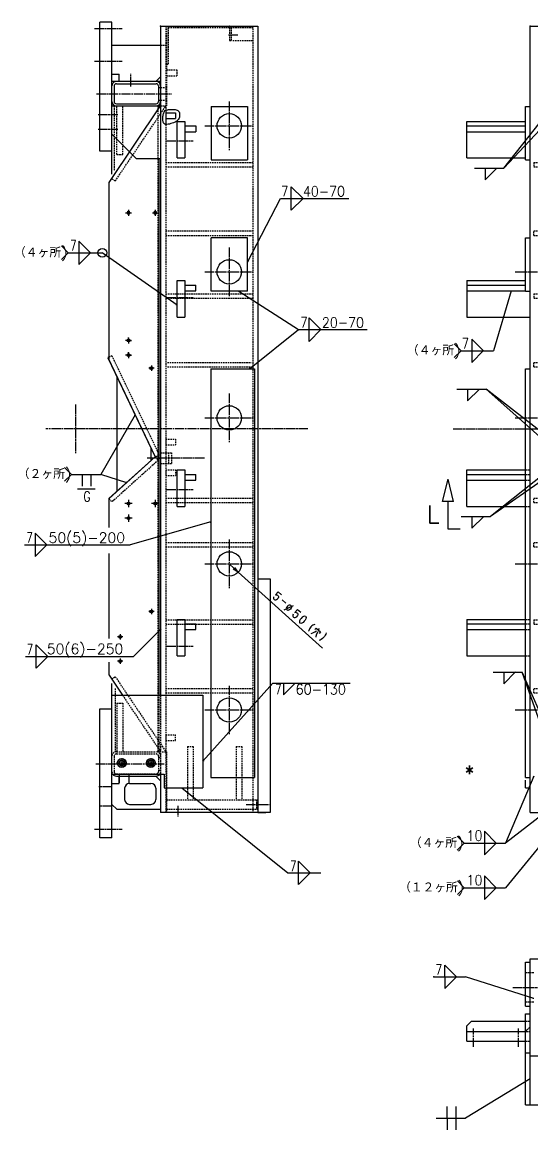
# Model space of a CAD drawing. Header units: inches. Extents: x -3285 to 2472, y -2323 to 2240.
# Drawn here: x -3285 to -2238, y -121 to 2155 of the extents above; entities that cross this region are included whole.
import ezdxf
from ezdxf.enums import TextEntityAlignment as Align

# ---------------------------------------------------------------- set-up
doc = ezdxf.new("R2010")
doc.units = ezdxf.units.IN
doc.header["$MEASUREMENT"] = 0
for name, pattern in [('CENTERLINE', [25.4, 19.05, -1.5875, 3.175, -1.5875]), ('DASHED', [4.7625, 3.175, -1.5875]), ('SOLID', [0])]:
    doc.linetypes.add(name, pattern=pattern)
for name, color, linetype in [('0$C$L0$V_DRAWING', 7, 'SOLID'), ('0$C$L0$V_PV', 7, 'SOLID'), ('Layer11$C$L11$V_DRAWING', 52, 'SOLID'), ('Layer11$C$L11$V_PV', 52, 'SOLID'), ('Layer12$C$L12$V_PV', 52, 'SOLID'), ('Layer13$C$L13$V_PV', 52, 'SOLID'), ('Layer21$C$L21$V_DRAWING', 2, 'SOLID'), ('Layer21$C$L21$V_PV', 2, 'SOLID'), ('Layer8$C$L8$V_DRAWING', 40, 'SOLID'), ('Layer8$C$L8$V_PV', 40, 'SOLID')]:
    doc.layers.add(name, color=color, linetype=linetype)
doc.styles.add('CADRASTD', font='txt', dxfattribs={"bigfont": 'bigfont'})
doc.dimstyles.new('DIM2', dxfattribs={"dimtxt": 0.156, "dimasz": 2, "dimexe": 0, "dimexo": 0, "dimgap": 0.078, "dimtad": 3, "dimzin": 0, "dimdsep": 46, "dimtxsty": 'CADRASTD', "dimblk": 'CADRA_ARROW22_5OPEN', "dimblk1": 'CADRA_ARROW22_5OPEN', "dimblk2": 'CADRA_ARROW22_5OPEN', "dimcen": 0.09, "dimaunit": 1, "dimadec": 17154, "dimazin": 0, "dimtfac": 1, "dimtofl": 0, "dimtmove": 0, "dimatfit": 3, "dimldrblk": 'CADRA_ARROW22_5OPEN', "dimfxl": 1, "dimtolj": 1, "dimtzin": 0, "dimarcsym": 0})

# ---------------------------------------------------------------- blocks, each defined once
blk = doc.blocks.new('BLOCK18')
at = {"layer": '0$C$L0$V_DRAWING'}
blk.add_point((0, 0), dxfattribs=at)
blk.add_point((0, 0), dxfattribs=at)
blk.add_point((0, 0), dxfattribs=at)
blk.add_point((0, 0), dxfattribs=at)
blk.add_point((0, 0), dxfattribs=at)
blk.add_point((0, 0), dxfattribs=at)
blk.add_point((0, 0), dxfattribs=at)
blk.add_point((0, 0), dxfattribs=at)
blk.add_point((0, 0), dxfattribs=at)
at = {"layer": 'Layer11$C$L11$V_DRAWING', "color": 60}
blk.add_circle((0, 0), 3, dxfattribs=at)
at = {"layer": 'Layer13$C$L13$V_PV', "color": 60, "linetype": 'CENTERLINE'}
for p, q in [((5.5, 0), (-5.5, 0)), ((0, 5.5), (0, -5.5))]:
    blk.add_line(p, q, dxfattribs=at)
at = {"layer": 'Layer21$C$L21$V_DRAWING', "color": 4}
blk.add_circle((0, 0), 2.4, dxfattribs=at)
blk = doc.blocks.new('BLOCK19')
at = {"layer": '0$C$L0$V_DRAWING'}
blk.add_point((0, 0), dxfattribs=at)
blk.add_point((0, 0), dxfattribs=at)
blk.add_point((0, 0), dxfattribs=at)
blk.add_point((0, 0), dxfattribs=at)
blk.add_point((0, 0), dxfattribs=at)
blk.add_point((0, 0), dxfattribs=at)
blk.add_point((0, 0), dxfattribs=at)
at = {"layer": 'Layer11$C$L11$V_DRAWING', "color": 52}
blk.add_circle((0, 0), 3, dxfattribs=at)
at = {"layer": 'Layer13$C$L13$V_PV', "color": 52, "linetype": 'CENTERLINE'}
for p, q in [((5.5, 0), (-5.5, 0)), ((0, 5.5), (0, -5.5))]:
    blk.add_line(p, q, dxfattribs=at)
at = {"layer": 'Layer21$C$L21$V_DRAWING'}
blk.add_circle((0, 0), 2.4, dxfattribs=at)
blk = doc.blocks.new('BLOCK20')
at = {"layer": '0$C$L0$V_DRAWING'}
blk.add_point((0, 0), dxfattribs=at)
blk.add_point((0, 0), dxfattribs=at)
blk.add_point((0, 0), dxfattribs=at)
blk.add_point((0, 0), dxfattribs=at)
at = {"layer": 'Layer11$C$L11$V_DRAWING', "color": 52}
blk.add_circle((0, 0), 3, dxfattribs=at)
at = {"layer": 'Layer13$C$L13$V_PV', "color": 52, "linetype": 'CENTERLINE'}
for p, q in [((-6, 0), (6, 0)), ((0, -6), (0, 6))]:
    blk.add_line(p, q, dxfattribs=at)
at = {"layer": 'Layer21$C$L21$V_DRAWING'}
blk.add_circle((0, 0), 2.46, dxfattribs=at)
blk = doc.blocks.new('BLOCK17')
at = {"layer": '0$C$L0$V_DRAWING'}
for p in [(0, 0), (0, 0), (1, 0)]:
    blk.add_point(p, dxfattribs=at)
at = {"layer": 'Layer13$C$L13$V_PV', "color": 20, "linetype": 'CENTERLINE'}
for p, q in [((-512.5, -11), (-497.5, -11)), ((-505, -3.5), (-505, -18.5)), ((-840, -66), (-846.2, -66)), ((-840, -66), (-840, -59.8)), ((-840, -66), (-840, -72.2)), ((-840, -66), (-833.8, -66)), ((-810, -66), (-816.2, -66)), ((-810, -66), (-810, -59.8)), ((-810, -66), (-810, -72.2)), ((-810, -66), (-803.8, -66)), ((-512.5, -66), (-497.5, -66)), ((-505, -58.5), (-505, -73.5)), ((-482.5, -66), (-467.5, -66)), ((-475, -58.5), (-475, -73.5))]:
    blk.add_line(p, q, dxfattribs=at)
at = {"layer": '0$C$L0$V_DRAWING', "yscale": -1, "rotation": 90.0000000000002}
for p in [(-1102.4, -11), (-1102.4, -66)]:
    blk.add_blockref('BLOCK20', p, dxfattribs=at)
at = {"layer": '0$C$L0$V_DRAWING', "rotation": 90.0000000000002}
for name, p in [('BLOCK19', (-783, -19)), ('BLOCK18', (-505, -11)), ('BLOCK19', (-283, -19)), ('BLOCK18', (-840, -66)), ('BLOCK18', (-810, -66)), ('BLOCK18', (-505, -66)), ('BLOCK18', (-475, -66))]:
    blk.add_blockref(name, p, dxfattribs=at)
blk = doc.blocks.new('BLOCK22')
at = {"layer": '0$C$L0$V_DRAWING'}
blk.add_point((0, 0), dxfattribs=at)
at = {"layer": 'Layer11$C$L11$V_DRAWING', "color": 52}
blk.add_circle((0, 0), 3, dxfattribs=at)
at = {"layer": 'Layer13$C$L13$V_PV', "color": 52, "linetype": 'CENTERLINE'}
for p, q in [((5.5, 0), (-5.5, 0)), ((0, 5.5), (0, -5.5))]:
    blk.add_line(p, q, dxfattribs=at)
at = {"layer": 'Layer21$C$L21$V_DRAWING'}
blk.add_circle((0, 0), 2.4, dxfattribs=at)
blk = doc.blocks.new('BLOCK27')
at = {"layer": '0$C$L0$V_DRAWING'}
blk.add_point((0, 0), dxfattribs=at)
blk.add_point((0, 0), dxfattribs=at)
blk.add_point((0, 0), dxfattribs=at)
blk.add_point((0, 0), dxfattribs=at)
at = {"layer": 'Layer12$C$L12$V_PV', "color": 20, "linetype": 'DASHED'}
for p, q in [((10.5, -848.5), (30.5, -848.5)), ((10.5, -860.5), (30.5, -860.5)), ((30.5, -848.5), (30.5, -860.5)), ((10.5, -911.5), (30.5, -911.5)), ((10.5, -923.5), (30.5, -923.5)), ((30.5, -911.5), (30.5, -923.5)), ((10.5, -1456), (30.5, -1456)), ((10.5, -1456), (10.5, -1468)), ((30.5, -1468), (30.5, -1456)), ((10.5, -1468), (30.5, -1468))]:
    blk.add_line(p, q, dxfattribs=at)
at = {"layer": 'Layer21$C$L21$V_DRAWING', "color": 20}
for p, q in [((10.5, -178), (30.5, -178)), ((10.5, -178), (10.5, -190)), ((30.5, -178), (30.5, -190)), ((10.5, -190), (30.5, -190)), ((10.5, -848.5), (10.5, -860.5)), ((10.5, -911.5), (10.5, -923.5))]:
    blk.add_line(p, q, dxfattribs=at)
blk = doc.blocks.new('BLOCK28')
at = {"layer": '0$C$L0$V_DRAWING'}
for p in [(0, 0), (0, 0), (1, 0), (1, 0)]:
    blk.add_point(p, dxfattribs=at)
at = {"layer": 'Layer11$C$L11$V_DRAWING', "color": 60}
blk.add_circle((0, 0), 6, dxfattribs=at)
at = {"layer": 'Layer13$C$L13$V_PV', "color": 60, "linetype": 'CENTERLINE'}
for p, q in [((-8.5, 0), (8.5, 0)), ((0, 8.5), (0, -8.5))]:
    blk.add_line(p, q, dxfattribs=at)
at = {"layer": 'Layer21$C$L21$V_DRAWING', "color": 4}
blk.add_circle((0, 0), 5.05, dxfattribs=at)
blk = doc.blocks.new('BLOCK29')
at = {"layer": '0$C$L0$V_DRAWING'}
for p in [(0, 0), (0, 0), (1, 0), (1, 0)]:
    blk.add_point(p, dxfattribs=at)
at = {"layer": 'Layer12$C$L12$V_PV', "color": 60, "linetype": 'DASHED'}
for p, q in [((100, 210.1), (2.9, 6.1)), ((100, 210.1), (108.2, 206.2)), ((2.9, 6.1), (11, 2.2)), ((11, 2.2), (5, -4.5)), ((5, -4.5), (100.1, -90.1)), ((106.2, -83.4), (100.1, -90.1))]:
    blk.add_line(p, q, dxfattribs=at)
at = {"layer": 'Layer21$C$L21$V_DRAWING', "color": 4}
for p, q in [((108.2, 206.2), (11, 2.2)), ((11, 2.2), (106.2, -83.4))]:
    blk.add_line(p, q, dxfattribs=at)
blk = doc.blocks.new('BLOCK36')
at = {"layer": '0$C$L0$V_DRAWING'}
blk.add_point((0, 0), dxfattribs=at)
blk.add_point((0, 0), dxfattribs=at)
blk.add_point((0, 0), dxfattribs=at)
blk.add_point((0, 0), dxfattribs=at)
at = {"layer": 'Layer21$C$L21$V_DRAWING', "color": 20}
for p, q in [((57, 24), (-17, 24)), ((-20, 21), (-20, -21)), ((60, 21), (60, -21)), ((57, -24), (-17, -24))]:
    blk.add_line(p, q, dxfattribs=at)
for centre, start, end in [((-17, 21), 90, 180), ((57, 21), 0, 90), ((-17, -21), 180, 269.9999), ((57, -21), 269.9999, 360)]:
    blk.add_arc(centre, 3, start, end, dxfattribs=at)
blk = doc.blocks.new('BLOCK35')
at = {"layer": '0$C$L0$V_DRAWING'}
blk.add_point((0, 0, -621.7), dxfattribs=at)
blk.add_point((0, 0, -621.7), dxfattribs=at)
blk.add_point((0, 0, -621.7), dxfattribs=at)
blk.add_point((0, 0, -621.7), dxfattribs=at)
for p, xscale, yscale, zscale, rotation in [((273, -224.4), 1.000000015964659, 1.000000015964659, 1.000000015964659, 313.9671764507779), ((1021.4, -239.7), 0.99999996540885, 0.99999996540885, 0.99999996540885, 324.9266935324707), ((2957, -258.3), 1.000000010567625, 1.000000010567625, 1.000000010567625, 32.02455975926377), ((2718.8, -407.3), 1.000000010567625, 1.000000010567625, 1.000000010567625, 32.02455975926377), ((448.5, -406.4), 1.000000015964659, 1.000000015964659, 1.000000015964659, 313.9671764507779), ((1308.6, -441.4), 0.99999996540885, 0.99999996540885, 0.99999996540885, 324.9266935324707), ((2446.7, -577.6), 1.000000010567625, 1.000000010567625, 1.000000010567625, 32.02455975926377), ((656.2, -621.7), 1.000000015964659, 1.000000015964659, 1.000000015964659, 313.9671764507779), ((1636.8, -671.8), 0.99999996540885, 0.99999996540885, 0.99999996540885, 324.9266935324707), ((1622.6, -993.1), 0.9999999705966842, 0.9999999705966842, 0.9999999705966842, 35.07331877724092), ((657.8, -1031.7), 0.999999977623206, 0.999999977623206, 0.999999977623206, 46.03283566497218), ((2449.3, -1079.1), 0.9999999725260068, 0.9999999725260068, 0.9999999725260068, 327.9754630459655), ((1376.3, -1166.1), 0.9999999705966842, 0.9999999705966842, 0.9999999705966842, 35.07331877724092), ((466.7, -1229.8), 0.999999977623206, 0.999999977623206, 0.999999977623206, 46.03283566497218), ((2692.8, -1231.4), 0.9999999725260068, 0.9999999725260068, 0.9999999725260068, 327.9754630459655), ((1089.8, -1367.2), 0.9999999705966842, 0.9999999705966842, 0.9999999705966842, 35.07331877724092), ((285, -1418.2), 0.999999977623206, 0.999999977623206, 0.999999977623206, 46.03283566497218), ((2947, -1390.4), 0.9999999725260068, 0.9999999725260068, 0.9999999725260068, 327.9754630459655)]:
    blk.add_blockref('BLOCK36', p, dxfattribs=dict(at, xscale=xscale, yscale=yscale, zscale=zscale, rotation=rotation))
blk = doc.blocks.new('BLOCK37')
at = {"layer": '0$C$L0$V_DRAWING'}
for p in [(0, 0), (0, 0), (1, 0), (1, 0)]:
    blk.add_point(p, dxfattribs=at)
at = {"layer": 'Layer12$C$L12$V_PV', "linetype": 'DASHED'}
for p, q in [((-42.5, 547.5), (-42.5, 538.5)), ((-42.5, 547.5), (-2.5, 547.5)), ((-2.5, 547.5), (-2.5, 538.5)), ((-42.5, 538.5), (-2.5, 538.5)), ((-42.5, 397.5), (-42.5, 406.5)), ((-42.5, 406.5), (-2.5, 406.5)), ((-42.5, 397.5), (-2.5, 397.5)), ((-2.5, 406.5), (-2.5, 397.5)), ((-42.5, 277.5), (-2.5, 277.5)), ((-42.5, 277.5), (-42.5, 268.5)), ((-2.5, 277.5), (-2.5, 268.5)), ((-42.5, 268.5), (-2.5, 268.5)), ((-42.5, 127.5), (-42.5, 136.5)), ((-42.5, 136.5), (-2.5, 136.5)), ((-42.5, 127.5), (-2.5, 127.5)), ((-2.5, 136.5), (-2.5, 127.5)), ((-42.5, -151.5), (-42.5, -142.5)), ((-42.5, -142.5), (-2.5, -142.5)), ((-42.5, -151.5), (-2.5, -151.5)), ((-2.5, -151.5), (-2.5, -142.5)), ((-42.5, -242.5), (-42.5, -233.5)), ((-42.5, -233.5), (-2.5, -233.5)), ((-42.5, -242.5), (-2.5, -242.5)), ((-2.5, -242.5), (-2.5, -233.5)), ((-42.5, -392.5), (-42.5, -401.5)), ((-42.5, -392.5), (-2.5, -392.5)), ((-42.5, -401.5), (-2.5, -401.5)), ((-2.5, -392.5), (-2.5, -401.5)), ((-42.5, -533.5), (-2.5, -533.5)), ((-42.5, -542.5), (-42.5, -533.5)), ((-42.5, -542.5), (-2.5, -542.5)), ((-2.5, -533.5), (-2.5, -542.5))]:
    blk.add_line(p, q, dxfattribs=at)
at = {"layer": 'Layer13$C$L13$V_PV', "linetype": 'CENTERLINE'}
for p, q in [((0, 25), (0, -25)), ((-106.1, 0), (131, 0))]:
    blk.add_line(p, q, dxfattribs=at)
blk = doc.blocks.new('CADRA_PFIG_SECTION_ARROW')
at = {"linetype": 'SOLID'}
blk.add_line((0, 0), (0.37, 0), dxfattribs=at)
blk = doc.blocks.new('CADRA_PFIG_SECTION_ARROWHEAD')
at = {"linetype": 'SOLID'}
for p, q in [((0, 0.075), (0.3, 0)), ((0, -0.075), (0, 0.075)), ((0, -0.075), (0.3, 0))]:
    blk.add_line(p, q, dxfattribs=at)
blk = doc.blocks.new('CADRA_ARROW22_5OPEN')
at = {"layer": 'Layer8$C$L8$V_DRAWING', "color": 6}
for q in [(-1, 0.2), (-1, -0.2), (-1, 0)]:
    blk.add_line((0, 0), q, dxfattribs=at)
blk = doc.blocks.new('BLOCK44')
at = {"layer": '0$C$L0$V_DRAWING'}
blk.add_point((0, 0), dxfattribs=at)
blk.add_point((0, 0), dxfattribs=at)
blk.add_point((0, 0), dxfattribs=at)
blk.add_point((0, 0), dxfattribs=at)
at = {"layer": 'Layer11$C$L11$V_DRAWING', "color": 52}
blk.add_line((0, 0), (10.81, 0), dxfattribs=at)
at = {"layer": 'Layer21$C$L21$V_DRAWING'}
for p, q in [((3.66, 0), (3.66, 4)), ((7.66, 0), (3.66, 4)), ((3.66, 0), (3.66, -4)), ((7.66, 0), (3.66, -4))]:
    blk.add_line(p, q, dxfattribs=at)
at = {"layer": 'Layer8$C$L8$V_DRAWING', "color": 40, "style": 'CADRASTD', "width": 0.857143}
blk.add_text('7', height=3.5, dxfattribs=at).set_placement((0.45, 0.76), (2.85, 0.76), align=Align.FIT)

msp = doc.modelspace()

# ---------------------------------------------------------------- linework, layer by layer
at = {"layer": 'Layer11$C$L11$V_PV'}
for p, q in [((-2295.736, 1854.794), (-2209.758, 1962.605)), ((-2295.736, 1854.793), (-2199.654, 1956.599)), ((-2355.789, 1854.793), (-2295.736, 1854.793)), ((-2754.323, 1792.282), (-2614.048, 1792.282)), ((-3190.657, 1680.797), (-3204.799, 1694.939)), ((-3190.657, 1680.797), (-3204.799, 1666.655)), ((-3190.657, 1680.797), (-3120.626, 1680.797)), ((-2717.684, 1522.881), (-2576.278, 1522.881)), ((-2383.2, 1479.628), (-2397.343, 1493.771)), ((-2383.2, 1479.628), (-2397.342, 1465.486)), ((-2383.2, 1479.628), (-2316.871, 1479.628)), ((-2391.888, 1400.481), (-2331.836, 1400.481)), ((-3183.883, 1225.616), (-3198.026, 1239.759)), ((-3183.883, 1225.616), (-3198.025, 1211.474)), ((-3183.883, 1225.616), (-3123.831, 1225.616)), ((-2382.997, 1138.8), (-2322.944, 1138.8)), ((-3280.656, 1080.798), (-3063.257, 1080.798)), ((-2841.255, 1024.858), (-2859.075, 1040.934)), ((-2841.255, 1024.858), (-2851.562, 1031.004)), ((-2841.255, 1024.859), (-2848.425, 1034.481)), ((-2841.255, 1024.858), (-2668.241, 868.777)), ((-3278.794, 851.346), (-3056.356, 851.346)), ((-2317.751, 819.482), (-2257.698, 819.482)), ((-2770.101, 796.524), (-2611.051, 796.524)), ((-2377.019, 467.885), (-2391.162, 482.028)), ((-2377.019, 467.885), (-2391.161, 453.743)), ((-2376.899, 467.886), (-2292.157, 467.886)), ((-2739.466, 407.223), (-2671.792, 407.223)), ((-2376.899, 376.294), (-2391.041, 390.435)), ((-2376.899, 376.294), (-2391.041, 362.151)), ((-2376.899, 376.294), (-2292.157, 376.294)), ((-2434.297, -97.062), (-2374.244, -97.062))]:
    msp.add_line(p, q, dxfattribs=at)
at = {"layer": 'Layer12$C$L12$V_PV', "linetype": 'DASHED'}
for p, q in [((-2990.365, 2146.605), (-2990.365, 1973.863)), ((-2988.815, 2146.605), (-2988.815, 1982.604)), ((-2985.617, 2143.404), (-2985.617, 2068.604)), ((-2985.616, 2143.402), (-2811.266, 2143.402)), ((-2859.018, 2143.404), (-2859.018, 2116.605)), ((-2855.818, 2143.404), (-2855.818, 2116.605)), ((-2811.267, 2146.605), (-2811.267, 532.605)), ((-2859.018, 2116.605), (-2855.818, 2116.605)), ((-2852.618, 2116.605), (-2811.267, 2116.605)), ((-3000.817, 2107.603), (-2988.815, 2107.603)), ((-2988.817, 2068.604), (-2985.617, 2068.604)), ((-2988.815, 2056.603), (-2967.817, 2056.603)), ((-2967.817, 2056.603), (-2967.817, 2044.604)), ((-2988.815, 2044.604), (-2967.817, 2044.604)), ((-3005.318, 2020.604), (-2988.815, 2020.604)), ((-3100.819, 1982.604), (-2988.815, 1982.604)), ((-3096.317, 1982.602), (-3096.317, 1849.121)), ((-3094.01, 1828.344), (-2989.96, 1982.603)), ((-3090.818, 1882.603), (-3090.818, 1982.602)), ((-3078.818, 1882.603), (-3078.818, 1982.602)), ((-3006.118, 655.605), (-3006.118, 1982.604)), ((-3005.318, 1994.604), (-2988.815, 1994.604)), ((-2990.365, 1944.645), (-2990.365, 530.605)), ((-3090.818, 1882.603), (-3078.818, 1882.603)), ((-2990.365, 1866.604), (-2811.267, 1866.604)), ((-2990.365, 1857.604), (-2811.267, 1857.604)), ((-3100.821, 1832.938), (-3094.01, 1828.344)), ((-2990.365, 1725.602), (-2811.267, 1725.602)), ((-2990.365, 1716.602), (-2811.267, 1716.602)), ((-2990.365, 1596.604), (-2811.267, 1596.604)), ((-2990.365, 1587.604), (-2811.267, 1587.604)), ((-2986.817, 1455.604), (-2814.818, 1455.604)), ((-2986.817, 1446.604), (-2814.818, 1446.604)), ((-3000.815, 1270.105), (-2978.818, 1270.105)), ((-2984.819, 1270.105), (-2984.819, 1248.105)), ((-2978.819, 1270.105), (-2978.819, 1248.105)), ((-3000.815, 1248.105), (-2978.818, 1248.105)), ((-2250.758, 1234.605), (-2241.759, 1234.605)), ((-2250.758, 1225.606), (-2241.759, 1225.606)), ((-2250.758, 1213.606), (-2241.759, 1213.606)), ((-2990.365, 1176.604), (-2811.267, 1176.604)), ((-2990.365, 1167.604), (-2811.267, 1167.604)), ((-2250.758, 1159.605), (-2241.759, 1159.605)), ((-2990.365, 1085.604), (-2811.267, 1085.604)), ((-2990.365, 1076.604), (-2811.267, 1076.604)), ((-2990.365, 926.604), (-2811.267, 926.604)), ((-2990.365, 917.604), (-2811.267, 917.604)), ((-2250.758, 927.605), (-2241.759, 927.605)), ((-2250.758, 918.604), (-2241.759, 918.604)), ((-2250.758, 906.604), (-2241.759, 906.604)), ((-2250.758, 852.605), (-2241.759, 852.605)), ((-3101.47, 804.832), (-3094.009, 809.865)), ((-3094.009, 809.865), (-2989.959, 655.604)), ((-3094.218, 785.935), (-3094.218, 655.605)), ((-2990.365, 785.604), (-2811.267, 785.604)), ((-2990.365, 776.604), (-2811.267, 776.604)), ((-3090.818, 755.605), (-3090.818, 655.605)), ((-3090.818, 755.605), (-3078.818, 755.605)), ((-3079.057, 771.603), (-3000.816, 655.605)), ((-3078.818, 755.605), (-3078.818, 655.605)), ((-3004.017, 655.605), (-3004.017, 771.604)), ((-3000.817, 771.604), (-3000.817, 609.604)), ((-2945.818, 666.605), (-2945.818, 556.605)), ((-2945.818, 666.605), (-2933.818, 666.605)), ((-2933.818, 666.605), (-2933.818, 556.605)), ((-2845.817, 666.605), (-2845.817, 556.605)), ((-2845.817, 666.605), (-2833.817, 666.605)), ((-2833.817, 666.605), (-2833.817, 556.605)), ((-3096.319, 646.605), (-3096.319, 614.605)), ((-3091.819, 655.605), (-3009.818, 655.605)), ((-3091.819, 651.105), (-3009.818, 651.105)), ((-3007.331, 655.605), (-2988.817, 655.605)), ((-3005.317, 646.605), (-3005.317, 614.605)), ((-3005.317, 643.605), (-3000.817, 643.605)), ((-2988.815, 655.605), (-2988.815, 530.605)), ((-3005.317, 617.605), (-3000.817, 617.605)), ((-3091.819, 610.105), (-3009.818, 610.105)), ((-2988.815, 556.605), (-2800.817, 556.605)), ((-2803.817, 556.605), (-2803.817, 537.605)), ((-2988.815, 537.605), (-2800.817, 537.605)), ((-2234.258, 201.314), (-2250.756, 201.314)), ((-2234.258, 141.314), (-2250.756, 141.314)), ((-2250.756, 102.314), (-2241.758, 102.314)), ((-2241.757, 90.315), (-2251.757, 80.315)), ((-2241.758, 80.315), (-2250.756, 80.315)), ((-2250.756, 61.314), (-2241.758, 61.314))]:
    msp.add_line(p, q, dxfattribs=at)
for centre, radius, start, end in [((-2859.018, 2143.404), 3.2, 0, 89.999927), ((-3091.819, 646.605), 9, 89.999982, 180.000019), ((-3091.819, 646.605), 4.5, 89.999982, 180.000019), ((-3009.818, 646.605), 9, 0, 89.999982), ((-3009.818, 646.605), 4.5, 0, 89.999982), ((-3091.819, 614.605), 9, 180.000036, 213.756033), ((-3091.819, 614.605), 4.5, 180.000036, 270.000018), ((-3009.818, 614.605), 4.5, 270.000018, 360), ((-3009.818, 614.605), 9, 326.243931, 360)]:
    msp.add_arc(centre, radius, start, end, dxfattribs=at)
at = {"layer": 'Layer13$C$L13$V_PV', "linetype": 'CENTERLINE'}
for p, q in [((-3136.868, 2141.605), (-3079.782, 2141.605)), ((-2861.516, 2128.605), (-2841.518, 2128.605)), ((-3136.868, 2074.604), (-3079.782, 2074.604)), ((-3062.119, 2022.576), (-3062.119, 2048.478)), ((-3132.368, 2007.604), (-2978.617, 2007.604)), ((-2859.818, 1991.441), (-2859.818, 1891.766)), ((-3129.137, 1964.603), (-3088.615, 1964.603)), ((-3129.137, 1934.603), (-3088.615, 1934.603)), ((-2909.655, 1941.603), (-2809.98, 1941.603)), ((-2272.336, 1941.604), (-2250.758, 1941.604)), ((-2988.638, 1910.602), (-2933.854, 1910.602)), ((-2859.818, 1691.441), (-2859.818, 1591.766)), ((-2909.655, 1641.604), (-2809.98, 1641.604)), ((-2272.336, 1641.605), (-2154.543, 1641.605)), ((-2988.638, 1588.603), (-2933.854, 1588.603)), ((-2859.818, 1391.442), (-2859.818, 1291.767)), ((-3175.817, 1369.105), (-3175.817, 1269.105)), ((-2909.655, 1341.605), (-2809.98, 1341.605)), ((-2272.336, 1341.605), (-2154.543, 1341.605)), ((-2698.227, 1319.105), (-3236.459, 1319.105)), ((-2399.831, 1319.105), (1011.83, 1319.105)), ((-2910.566, 1259.105), (-3028.565, 1259.105)), ((-2988.638, 1194.606), (-2933.854, 1194.606)), ((-2859.818, 1091.442), (-2859.818, 991.767)), ((-2909.655, 1041.605), (-2809.98, 1041.605)), ((-2272.336, 1041.605), (-2154.543, 1041.605)), ((-2988.638, 872.606), (-2933.854, 872.606)), ((-2859.818, 791.443), (-2859.818, 691.767)), ((-2909.655, 741.605), (-2809.98, 741.605)), ((-2272.336, 741.605), (-2154.543, 741.605)), ((-3080.816, 642.604), (-3080.816, 622.604)), ((-3020.816, 642.604), (-3020.816, 622.604)), ((-3133.835, 630.605), (-2993.84, 630.605)), ((-3090.817, 632.604), (-3070.816, 632.604)), ((-3030.817, 632.604), (-3010.816, 632.604)), ((-3085.817, 610.715), (-3085.817, 591.895)), ((-3066.119, 610.715), (-3066.119, 591.895)), ((-3100.417, 583.605), (-3127.581, 583.605)), ((-2824.987, 547.105), (-2778.097, 547.105)), ((-3100.417, 543.605), (-3126.686, 543.605)), ((-2965.817, 544.394), (-2965.817, 522.996)), ((-3136.868, 496.605), (-3079.782, 496.605)), ((-2277.247, 171.314), (-2213.645, 171.314)), ((-2357.757, 49.139), (-2357.757, 86.984)), ((-2265.758, 49.139), (-2265.758, 86.984))]:
    msp.add_line(p, q, dxfattribs=at)
at = {"layer": 'Layer21$C$L21$V_PV'}
for p, q in [((-3100.818, 2154.604), (-3125.818, 2154.605)), ((-3125.818, 1889.603), (-3125.818, 2154.604)), ((-3100.819, 1842.371), (-3100.819, 2154.603)), ((-3000.817, 2146.605), (-2800.817, 2146.605)), ((-3000.817, 2146.603), (-3000.817, 771.604)), ((-2800.817, 2146.605), (-2800.817, 530.605)), ((-2241.759, 530.605), (-2241.759, 2146.605)), ((-2241.759, 2146.605), (958.241, 2146.605)), ((-3100.819, 2107.605), (-3000.817, 2107.605)), ((-3100.819, 2047.604), (-3085.817, 2047.604)), ((-3000.817, 2032.604), (-3100.819, 2032.604)), ((-3091.819, 2028.104), (-3009.818, 2028.104)), ((-3085.817, 2032.604), (-3085.817, 2047.604)), ((-3010.816, 2032.604), (-3000.816, 2042.604)), ((-3096.319, 2023.604), (-3096.319, 1991.604)), ((-3005.318, 2023.604), (-3005.318, 1991.604)), ((-3106.821, 1825.445), (-3000.816, 1982.603)), ((-3100.819, 1982.604), (-3000.817, 1982.604)), ((-3091.819, 1987.104), (-3009.818, 1987.104)), ((-2897.318, 1981.603), (-2897.318, 1871.603)), ((-2897.318, 1981.603), (-2822.318, 1981.603)), ((-2822.318, 1981.603), (-2822.318, 1871.603)), ((-2250.758, 1871.603), (-2250.758, 1981.604)), ((-2250.758, 1981.603), (-2241.759, 1981.603)), ((-2990.365, 1973.863), (-2990.365, 1944.645)), ((-2966.818, 1875.604), (-2966.818, 1950.604)), ((-2966.818, 1950.604), (-2950.817, 1950.604)), ((-2950.817, 1950.604), (-2950.817, 1875.604)), ((-2950.817, 1941.604), (-2928.817, 1941.604)), ((-2928.817, 1941.604), (-2928.817, 1929.604)), ((-2371.758, 1875.604), (-2371.758, 1950.604)), ((-2371.758, 1950.604), (-2250.758, 1950.604)), ((-2371.758, 1941.604), (-2250.758, 1941.604)), ((-3050.818, 1874.603), (-3100.818, 1924.604)), ((-2950.817, 1929.604), (-2928.817, 1929.604)), ((-2371.758, 1929.604), (-2250.758, 1929.604)), ((-3100.835, 1889.603), (-3125.818, 1889.605)), ((-3050.819, 1874.603), (-3000.817, 1874.603)), ((-3004.017, 771.604), (-3004.017, 1874.603)), ((-2966.818, 1875.604), (-2950.817, 1875.604)), ((-2897.318, 1871.603), (-2822.318, 1871.603)), ((-2371.758, 1875.604), (-2250.758, 1875.604)), ((-2250.758, 1871.603), (-2241.759, 1871.603)), ((-2309.664, 1854.945), (-2333.83, 1830.778)), ((-2333.829, 1854.793), (-2333.829, 1830.777)), ((-3106.82, 1460.782), (-3106.82, 1825.445)), ((-3101.471, 1833.376), (-3100.821, 1832.938)), ((-2708.198, 1792.132), (-2732.364, 1816.299)), ((-2732.363, 1768.266), (-2732.363, 1816.298)), ((-2708.197, 1792.433), (-2732.364, 1768.267)), ((-2822.318, 1711.604), (-2897.318, 1711.604)), ((-2897.318, 1601.603), (-2897.318, 1711.603)), ((-2822.318, 1601.603), (-2822.318, 1711.603)), ((-2250.758, 1601.605), (-2250.758, 1711.604)), ((-2250.758, 1711.603), (-2241.759, 1711.603)), ((-3144.682, 1680.797), (-3168.699, 1704.814)), ((-3168.698, 1704.813), (-3168.698, 1656.78)), ((-3144.682, 1680.797), (-3168.698, 1656.78)), ((-2966.818, 1548.604), (-2966.818, 1623.604)), ((-2966.818, 1623.604), (-2950.817, 1623.604)), ((-2950.817, 1623.604), (-2950.817, 1548.604)), ((-2371.758, 1623.605), (-2371.758, 1548.605)), ((-2371.758, 1623.605), (-2250.758, 1623.605)), ((-2950.817, 1614.604), (-2928.817, 1614.604)), ((-2950.817, 1602.604), (-2928.817, 1602.604)), ((-2928.817, 1602.604), (-2928.817, 1614.604)), ((-2822.318, 1601.605), (-2897.318, 1601.605)), ((-2371.758, 1614.604), (-2250.758, 1614.604)), ((-2371.758, 1602.604), (-2250.758, 1602.604)), ((-2250.758, 1601.603), (-2241.759, 1601.603)), ((-2966.818, 1548.604), (-2950.817, 1548.604)), ((-2371.758, 1548.605), (-2241.759, 1548.605)), ((-2671.71, 1522.88), (-2695.726, 1546.896)), ((-2695.725, 1498.865), (-2695.725, 1546.896)), ((-2671.71, 1522.88), (-2695.726, 1498.865)), ((-2361.241, 1503.645), (-2361.241, 1455.612)), ((-2337.075, 1479.477), (-2361.241, 1503.644)), ((-2337.076, 1479.779), (-2361.242, 1455.613)), ((-3106.82, 1467.057), (-3109.256, 1465.897)), ((-3109.256, 1465.897), (-3011.83, 1261.301)), ((-2897.818, 1442.604), (-2807.818, 1442.604)), ((-2897.818, 1442.604), (-2897.818, 602.604)), ((-2807.818, 1442.604), (-2807.818, 602.604)), ((-2250.758, 602.605), (-2250.758, 1442.605)), ((-2250.758, 1442.605), (-2241.759, 1442.605)), ((-3090.817, 1427.172), (-3090.817, 1190.214)), ((-2345.762, 1400.631), (-2369.929, 1376.464)), ((-2369.929, 1400.481), (-2369.929, 1376.465)), ((-3020.816, 1280.172), (-3020.816, 1253.214)), ((-3011.831, 1261.301), (-3106.841, 1175.792)), ((-2966.816, 1234.605), (-2950.816, 1234.605)), ((-2966.816, 1159.605), (-2966.816, 1234.605)), ((-2950.816, 1234.605), (-2950.816, 1159.605)), ((-2371.758, 1234.605), (-2250.758, 1234.605)), ((-2371.758, 1159.605), (-2371.758, 1234.605)), ((-3161.923, 1225.616), (-3161.923, 1201.6)), ((-3143.923, 1225.616), (-3143.923, 1201.6)), ((-2950.816, 1225.606), (-2928.815, 1225.606)), ((-2950.816, 1213.606), (-2928.815, 1213.606)), ((-2928.815, 1213.606), (-2928.815, 1225.606)), ((-2371.758, 1225.606), (-2250.758, 1225.606)), ((-2371.758, 1213.606), (-2250.758, 1213.606)), ((-3171.544, 1195.616), (-3135.653, 1195.616)), ((-3106.82, 1116.339), (-3106.82, 1175.81)), ((-2966.816, 1159.605), (-2950.816, 1159.605)), ((-2371.758, 1159.605), (-2250.758, 1159.605)), ((-2336.871, 1138.95), (-2361.038, 1114.784)), ((-2361.037, 1138.8), (-2361.037, 1114.784)), ((-3234.682, 1080.797), (-3258.698, 1104.813)), ((-3258.697, 1104.814), (-3258.697, 1056.781)), ((-2410.881, 1113.735), (-2385.632, 1113.735)), ((-3234.682, 1080.797), (-3258.698, 1056.781)), ((-3106.82, 888.382), (-3106.82, 1062.912)), ((-2800.817, 1010.605), (-2775.818, 1010.605)), ((-2775.818, 1010.605), (-2775.818, 530.605)), ((-2966.816, 852.605), (-2966.816, 927.605)), ((-2966.816, 927.605), (-2950.816, 927.605)), ((-2950.816, 927.605), (-2950.816, 852.605)), ((-2950.816, 918.605), (-2928.815, 918.605)), ((-2928.815, 906.605), (-2928.815, 918.605)), ((-2371.758, 927.605), (-2250.758, 927.605)), ((-2371.758, 927.605), (-2371.758, 852.605)), ((-2371.758, 918.604), (-2250.758, 918.604)), ((-2950.816, 906.605), (-2928.815, 906.605)), ((-2371.758, 906.604), (-2250.758, 906.604)), ((-3256.835, 827.329), (-3256.835, 875.362)), ((-3232.817, 851.345), (-3256.833, 875.361)), ((-3232.817, 851.345), (-3256.832, 827.33)), ((-2966.816, 852.605), (-2950.816, 852.605)), ((-2371.758, 852.605), (-2250.758, 852.605)), ((-3106.82, 812.763), (-3106.82, 839.434)), ((-2271.626, 819.633), (-2295.793, 795.467)), ((-2295.792, 819.482), (-2295.792, 795.466)), ((-3106.82, 812.763), (-3079.057, 771.603)), ((-2724.125, 796.524), (-2748.141, 772.508)), ((-2748.141, 796.524), (-2748.141, 772.508)), ((-3100.817, 478.605), (-3100.817, 795.837)), ((-3100.817, 771.604), (-2913.817, 771.604)), ((-2913.817, 771.604), (-2913.817, 581.604)), ((-3125.816, 478.605), (-3125.816, 743.605)), ((-3125.816, 743.605), (-3100.817, 743.605)), ((-3100.819, 609.604), (-2993.816, 609.604)), ((-3091.819, 605.605), (-3009.818, 605.605)), ((-3085.817, 590.605), (-3085.817, 605.605)), ((-3010.816, 605.605), (-3000.815, 595.604)), ((-3000.817, 609.604), (-3000.817, 530.605)), ((-2993.816, 609.604), (-2993.816, 581.604)), ((-2897.818, 602.604), (-2807.818, 602.604)), ((-2250.758, 602.605), (-2241.759, 602.605)), ((-2250.758, 581.605), (-2250.758, 597.119)), ((-3100.817, 590.605), (-3085.816, 590.605)), ((-3074.819, 580.605), (-3074.819, 557.605)), ((-3064.819, 590.605), (-3020.816, 590.605)), ((-3010.817, 580.605), (-3010.817, 557.605)), ((-2993.816, 581.604), (-2913.817, 581.604)), ((-2250.758, 581.605), (-2241.759, 581.605)), ((-3100.818, 547.605), (-3090.817, 537.605)), ((-3064.819, 547.605), (-3020.816, 547.605)), ((-3090.818, 537.605), (-3000.817, 537.605)), ((-2775.818, 530.605), (-3000.817, 530.605)), ((-2800.817, 530.605), (-2784.818, 530.605)), ((-2241.759, 530.605), (958.241, 530.605)), ((-3100.817, 478.605), (-3125.816, 478.605)), ((-2335.354, 492.203), (-2335.354, 443.87)), ((-2311.187, 468.035), (-2335.353, 492.202)), ((-2311.187, 468.035), (-2335.354, 443.869)), ((-2717.507, 383.206), (-2717.507, 431.239)), ((-2693.49, 407.222), (-2717.506, 431.238)), ((-2693.49, 407.222), (-2717.505, 383.207)), ((-2335.354, 400.611), (-2335.354, 352.278)), ((-2311.187, 376.443), (-2335.354, 400.61)), ((-2311.187, 376.443), (-2335.354, 352.277)), ((-2241.758, -69.686), (-2241.758, 230.314)), ((-2241.758, 230.314), (958.243, 230.314)), ((-2250.756, 133.314), (-2250.756, 223.314)), ((-2250.756, 223.314), (-2241.758, 223.314)), ((-2250.756, 133.314), (-2241.758, 133.314)), ((-2250.756, -69.686), (-2250.756, 117.314)), ((-2250.756, 117.314), (-2241.758, 117.314)), ((-2371.757, 61.314), (-2371.757, 92.313)), ((-2361.755, 102.314), (-2371.756, 92.314)), ((-2361.758, 102.314), (-2250.756, 102.314)), ((-2250.756, 80.315), (-2371.757, 80.315)), ((-2371.757, 61.314), (-2250.756, 61.314)), ((-2250.756, 37.314), (-2241.758, 37.314)), ((958.243, 30.315), (-2241.758, 30.315)), ((-2412.336, -97.063), (-2412.336, -73.046)), ((-2394.337, -73.046), (-2394.337, -121.079)), ((-2250.758, -69.686), (-2241.758, -69.686)), ((-2241.758, -69.685), (-391.657, -69.685)), ((-2412.336, -97.062), (-2412.336, -121.079))]:
    msp.add_line(p, q, dxfattribs=at)
for centre, radius in [((-2859.818, 1941.603), 25), ((-3120.626, 1680.797), 9), ((-2859.818, 1641.604), 25), ((-2859.818, 1341.605), 25), ((-2859.818, 1041.605), 25), ((-2859.818, 741.605), 25), ((-3080.816, 632.604), 9), ((-3080.816, 632.604), 6), ((-3020.816, 632.604), 9), ((-3020.816, 632.604), 6)]:
    msp.add_circle(centre, radius, dxfattribs=at)
for centre, radius, start, end in [((-3091.819, 2023.604), 9, 89.999982, 180.000019), ((-3091.819, 2023.604), 4.5, 89.999982, 180.000019), ((-3009.818, 2023.604), 9, 0, 89.999982), ((-3009.818, 2023.604), 4.5, 0, 89.999982), ((-3091.819, 1991.604), 9, 180.000036, 270.000018), ((-3091.819, 1991.604), 4.5, 180.000036, 270.000018), ((-3009.818, 1991.604), 4.5, 270.000018, 360), ((-3009.818, 1991.604), 9, 270.000018, 360), ((-3091.819, 614.605), 9, 213.756033, 270.000018), ((-3009.818, 614.605), 9, 270.000018, 326.243931), ((-3064.819, 580.605), 10, 89.999982, 179.999964), ((-3020.816, 580.605), 10, 0, 89.999982), ((-3064.819, 557.605), 10, 180.000036, 270.000018), ((-3020.816, 557.605), 10, 270.000018, 360)]:
    msp.add_arc(centre, radius, start, end, dxfattribs=at)
msp.add_open_spline([(-2992.401, 1973.281), (-2991.389, 1973.575), (-2989.372, 1974.159), (-2986.246, 1974.698), (-2983.034, 1975.052), (-2979.392, 1975.283), (-2975.366, 1975.435), (-2971.116, 1975.191), (-2967.176, 1974.246), (-2963.833, 1971.981), (-2962.053, 1968.214), (-2961.551, 1963.893), (-2962.101, 1959.459), (-2963.537, 1955.652), (-2965.738, 1952.841), (-2968.276, 1950.892), (-2971.221, 1949.342), (-2975.142, 1947.724), (-2979.895, 1945.977), (-2985.26, 1944.628), (-2990.21, 1944.23), (-2994.104, 1945.907), (-2995.651, 1948.982), (-2996.25, 1952.057), (-2996.387, 1955.467), (-2996.194, 1959.123), (-2995.771, 1962.844), (-2995.013, 1966.537), (-2993.934, 1970.055), (-2992.913, 1972.259), (-2992.401, 1973.366)], degree=3, knots=[0, 0, 0, 0, 3.15869467, 6.29506334, 9.49947305, 12.8506513, 17.24149597, 21.58108698, 25.5902507, 29.27850972, 33.25372159, 37.64763231, 42.20566309, 46.54743151, 49.67355928, 52.78643242, 56.07664518, 59.62988109, 65.50857244, 71.25094866, 76.19622017, 80.24618684, 82.98160322, 86.14593777, 89.63027685, 93.18227268, 97.12693919, 100.85234276, 104.47851505, 108.13389377, 108.13389377, 108.13389377, 108.13389377], dxfattribs=at)
at = {"layer": 'Layer8$C$L8$V_PV'}
for p, q in [((-2750.997, 967.804), (-2743.372, 960.914)), ((-2746.878, 946.94), (-2727.655, 956.457)), ((-2693.577, 910.513), (-2694.867, 908.467)), ((-2692.029, 912.381), (-2693.577, 910.513)), ((-2690.223, 914.071), (-2692.029, 912.381)), ((-2688.279, 915.526), (-2690.223, 914.071)), ((-2686.215, 916.651), (-2688.279, 915.526)), ((-2684.179, 917.358), (-2686.215, 916.651)), ((-2696.49, 904.12), (-2696.653, 903.243)), ((-2695.844, 906.304), (-2696.49, 904.12)), ((-2694.867, 908.467), (-2695.844, 906.304)), ((-2691.558, 898.833), (-2687.884, 899.998)), ((-2687.884, 899.998), (-2684.226, 901.786)), ((-2684.226, 901.786), (-2680.777, 904.096)), ((-2683.836, 906.75), (-2681.027, 909.859)), ((-2681.963, 892.268), (-2682.235, 890.962)), ((-2680.345, 897.228), (-2681.963, 892.268)), ((-2681.027, 909.859), (-2672.292, 901.966)), ((-2680.777, 904.096), (-2680.518, 904.305)), ((-2677.963, 902.107), (-2680.345, 897.228)), ((-2676.638, 905.893), (-2674.214, 908.575)), ((-2672.292, 901.966), (-2675.101, 898.857))]:
    msp.add_line(p, q, dxfattribs=at)
for points in [[(-2764.804, 978.064), (-2759.207, 984.258), (-2752.723, 978.4)], [(-2768.625, 974.054), (-2769.109, 972.078), (-2768.996, 970.405), (-2768.375, 969.087), (-2767.334, 968.172), (-2765.96, 967.711), (-2764.341, 967.753), (-2762.566, 968.349), (-2760.722, 969.548)], [(-2764.804, 978.064), (-2763.376, 978.334), (-2761.941, 978.093), (-2760.634, 977.406), (-2759.59, 976.337), (-2758.942, 974.953), (-2758.825, 973.316), (-2759.373, 971.493), (-2760.722, 969.548)], [(-2733.093, 956.321), (-2734.841, 957.178), (-2736.781, 957.024), (-2738.717, 956.077), (-2740.452, 954.555), (-2741.791, 952.675), (-2742.537, 950.653), (-2742.494, 948.708), (-2741.466, 947.055)], [(-2733.093, 956.321), (-2732.065, 954.669), (-2732.022, 952.723), (-2732.768, 950.702), (-2734.107, 948.821), (-2735.842, 947.299), (-2737.778, 946.353), (-2739.718, 946.199), (-2741.466, 947.055)], [(-2728.792, 938.062), (-2729.276, 936.086), (-2729.164, 934.414), (-2728.543, 933.095), (-2727.501, 932.181), (-2726.127, 931.719), (-2724.508, 931.762), (-2722.733, 932.357), (-2720.889, 933.556)], [(-2724.971, 942.073), (-2719.374, 948.266), (-2712.891, 942.408)], [(-2724.971, 942.073), (-2723.543, 942.343), (-2722.108, 942.101), (-2720.801, 941.414), (-2719.757, 940.346), (-2719.109, 938.961), (-2718.992, 937.324), (-2719.541, 935.501), (-2720.889, 933.556)], [(-2702.945, 933.244), (-2704.913, 933.995), (-2707.301, 933.443), (-2709.831, 931.898), (-2712.224, 929.669), (-2714.2, 927.063), (-2715.481, 924.39), (-2715.789, 921.958), (-2714.843, 920.076)], [(-2702.945, 933.244), (-2701.997, 931.36), (-2702.302, 928.926), (-2703.582, 926.252), (-2705.558, 923.646), (-2707.951, 921.417), (-2710.482, 919.873), (-2712.873, 919.323), (-2714.843, 920.076)], [(-2660.909, 899.691), (-2661.452, 897.568), (-2662.607, 895.202), (-2664.244, 892.738), (-2666.229, 890.324), (-2668.43, 888.105), (-2670.716, 886.228), (-2672.953, 884.839), (-2675.01, 884.085)]]:
    msp.add_lwpolyline(points, dxfattribs=at)

# ---------------------------------------------------------------- block references
at = {"layer": '0$C$L0$V_PV'}
for name, p in [('BLOCK27', (-3000.817, 2146.605)), ('BLOCK35', (-2241.759, 2146.605)), ('BLOCK37', (-2191.757, 1319.105)), ('BLOCK22', (-3084.018, 891.605)), ('BLOCK22', (-3084.018, 841.605)), ('BLOCK28', (-3080.816, 632.604)), ('BLOCK28', (-3020.816, 632.604))]:
    msp.add_blockref(name, p, dxfattribs=at)
at = {"layer": '0$C$L0$V_PV', "rotation": 270.0000000000006}
msp.add_blockref('BLOCK17', (-3000.817, 660.605), dxfattribs=at)
at = {"layer": '0$C$L0$V_PV', "xscale": 1.000000357627954, "yscale": -1.000000357627954, "zscale": 1.000000357627954, "rotation": 180.0000000000004}
msp.add_blockref('BLOCK29', (-3000.817, 1259.105), dxfattribs=at)
at = {"layer": '0$C$L0$V_PV', "xscale": 6.000001430511816, "yscale": 6.000001430511816, "zscale": 6.000001430511816}
msp.add_blockref('BLOCK44', (-2439.105, 193.314), dxfattribs=at)
at = {"layer": 'Layer8$C$L8$V_PV', "xscale": 152.4000363350001, "yscale": 152.4000363350001, "zscale": 152.4000363350001, "rotation": 90.0000000000002}
for name, p in [('CADRA_PFIG_SECTION_ARROWHEAD', (-2410.312, 1170.122)), ('CADRA_PFIG_SECTION_ARROW', (-2410.312, 1113.734))]:
    msp.add_blockref(name, p, dxfattribs=at)

# ---------------------------------------------------------------- texts
at = {"layer": 'Layer8$C$L8$V_PV', "style": 'CADRASTD', "width": 0.857143}
for s, height, p, p2 in [('7', 21, (-2752.911, 1796.851), (-2738.511, 1796.851)), ('40-70', 21, (-2708.396, 1796.608), (-2621.996, 1796.608)), ('（４ヶ所)', 21, (-3302.269, 1671.082), (-3191.893, 1671.082)), ('7', 21, (-3186.644, 1685.387), (-3173.457, 1685.387)), ('7', 21, (-2713.313, 1527.305), (-2698.913, 1527.305)), ('20-70', 21, (-2669.452, 1526.984), (-2583.052, 1526.984)), ('7', 21, (-2381.788, 1484.196), (-2367.388, 1484.196)), ('（４ヶ所)', 21, (-2494.813, 1469.914), (-2384.438, 1469.914)), ('（２ヶ所)', 21, (-3294.539, 1216.035), (-3184.163, 1216.035)), ('G', 21, (-3159.451, 1169.558), (-3145.051, 1169.558)), ('7', 21, (-3276.644, 1085.386), (-3263.457, 1085.386)), ('50(5)-200', 21, (-3231.099, 1084.946), (-3073.912, 1084.946)), ('7', 21, (-3275.934, 855.655), (-3262.747, 855.655)), ('50(6)-250', 21, (-3234.733, 856.507), (-3077.546, 856.507)), ('7', 21, (-2765.52, 773.812), (-2752.333, 773.812)), ('60-130', 21, (-2723.337, 773.535), (-2620.15, 773.535)), ('*', 31.5, (-2377.081, 595.97), (-2355.48, 595.97)), ('（４ヶ所)', 21, (-2488.632, 458.171), (-2378.256, 458.171)), ('10', 21, (-2372.082, 472.977), (-2339.682, 472.977)), ('7', 21, (-2734.885, 410.511), (-2721.698, 410.511)), ('（１２ヶ所)', 21, (-2510.512, 366.579), (-2377.456, 366.579)), ('10', 21, (-2372.082, 381.385), (-2339.682, 381.385))]:
    msp.add_text(s, height=height, dxfattribs=at).set_placement(p, p2, align=Align.FIT)
at = {"layer": 'Layer8$C$L8$V_PV', "insert": (-2453.952, 1125.589), "char_height": 36, "width": 35.24053, "attachment_point": 7, "line_spacing_factor": 0.9, "style": 'CADRASTD'}
msp.add_mtext('L', dxfattribs=at)

# ---------------------------------------------------------------- leaders
for points in [[(-2822.317, 1661.593), (-2754.322, 1792.281)], [(-2966.816, 1572.853), (-3120.625, 1680.797)], [(-2840.459, 1601.603), (-2717.683, 1522.879)], [(-2280.847, 1602.602), (-2316.87, 1479.627)], [(-2818.205, 1442.603), (-2717.684, 1522.88)], [(-2200.275, 1298.675), (-2331.836, 1400.481)], [(-2209.757, 1292.604), (-2331.835, 1400.481)], [(-3053.167, 1348.111), (-3123.831, 1225.616)], [(-3070.492, 1208.505), (-3123.83, 1225.616)], [(-2209.757, 1228.604), (-2322.943, 1138.799)], [(-2203.257, 1222.604), (-2322.943, 1138.799)], [(-2897.816, 1127.813), (-3063.255, 1080.797)], [(-3000.105, 907.747), (-3056.355, 851.345)], [(-2209.757, 684.607), (-2257.698, 819.482)], [(-2200.757, 690.607), (-2257.697, 819.482)], [(-2913.815, 636.462), (-2770.1, 796.523)], [(-2063.174, 655.604), (-2292.157, 376.294)], [(-2234.259, 605.191), (-2292.159, 467.886)], [(-2957.501, 581.603), (-2739.466, 407.222)], [(-2177.741, 556.605), (-2292.158, 467.886)], [(-2234.256, 148.482), (-2374.244, 193.314)], [(-2241.756, -16.377), (-2374.244, -97.062)]]:
    msp.add_leader(points, dimstyle='DIM2')

doc.saveas('drawing.dxf')
